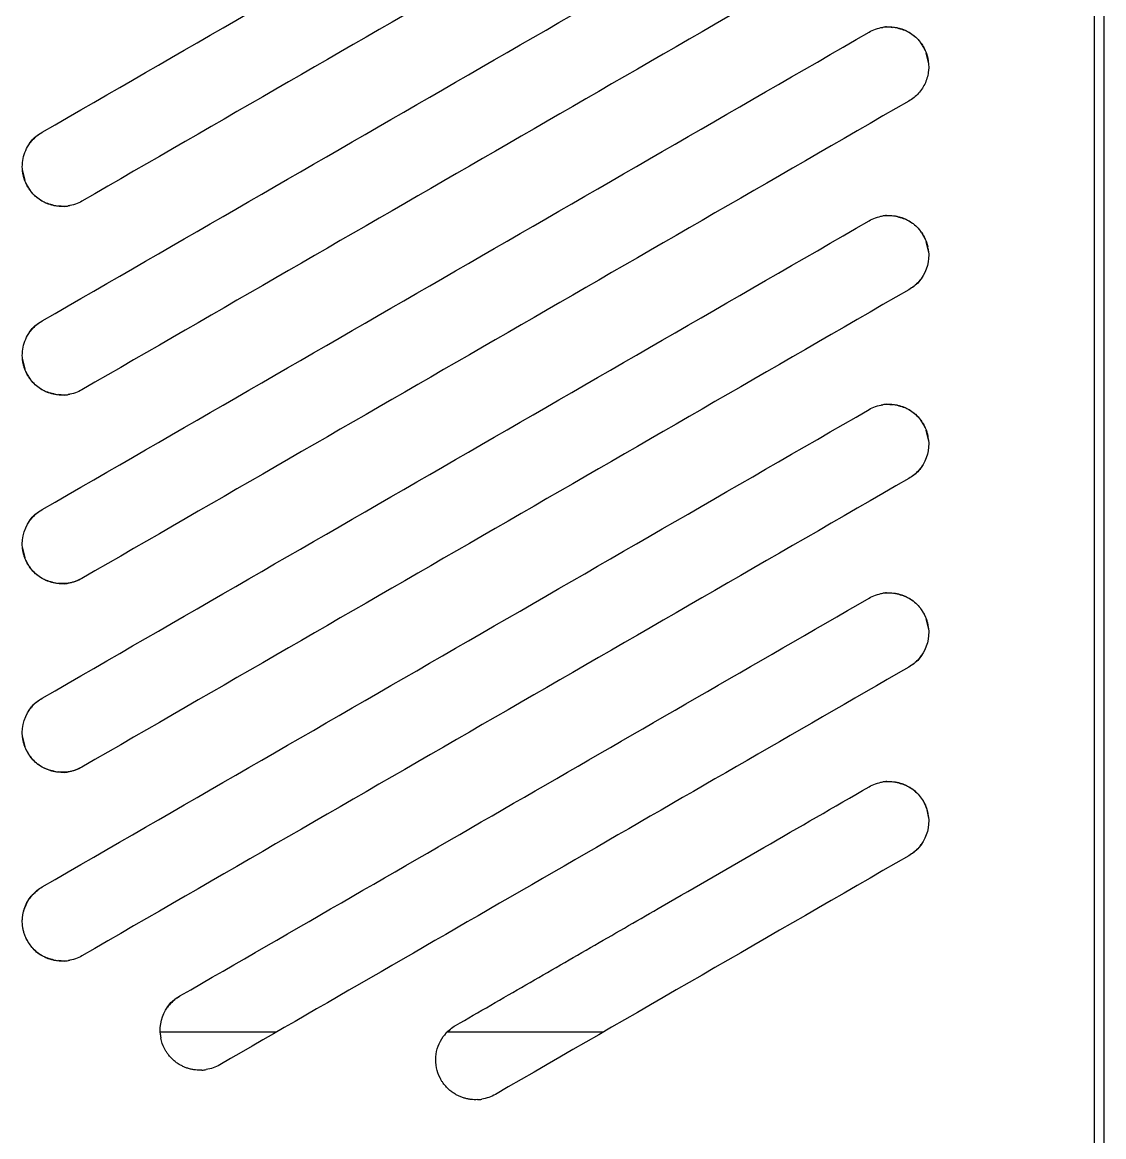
# Model space of a CAD drawing. Header units: millimetres. Extents: x 1677 to 3499, y -182 to 1106.
# Drawn here: x 2076.32 to 2110.3, y 490.44 to 525.46 of the extents above; entities that cross this region are included whole.
import ezdxf

# ---------------------------------------------------------------- set-up
doc = ezdxf.new("R2010")
doc.units = ezdxf.units.MM
doc.linetypes.add('CENTERX2', pattern=[20.32, 12.7, -2.54, 2.54, -2.54])
doc.layers.add('中心线层', color=1, linetype='CENTERX2', lineweight=25)

msp = doc.modelspace()

# ---------------------------------------------------------------- linework, layer by layer
at = {"layer": '中心线层', "color": 7, "linetype": 'Continuous', "lineweight": 25}
for p, q in [((2110.002, 552.11), (2110.002, 438.785)), ((2110.304, 552.11), (2110.304, 439.085)), ((2104.718, 524.5), (2104.803, 524.155)), ((2076.413, 520.489), (2076.328, 520.833)), ((2104.718, 518.572), (2104.802, 518.228)), ((2076.413, 514.561), (2076.328, 514.904)), ((2104.718, 512.642), (2104.802, 512.299)), ((2076.413, 508.633), (2076.328, 508.974)), ((2104.718, 506.715), (2104.802, 506.375)), ((2076.413, 502.705), (2076.329, 503.042)), ((2089.697, 493.728), (2089.824, 493.861)), ((2084.312, 493.728), (2080.664, 493.728)), ((2094.58, 493.728), (2089.68, 493.728))]:
    msp.add_line(p, q, dxfattribs=at)
for points in [[(2076.95, 522.005), (2085.609, 527.005), (2094.269, 532.005), (2102.931, 537.005)], [(2104.181, 534.84), (2095.519, 529.839), (2086.859, 524.839), (2078.2, 519.84)], [(2102.931, 525.149), (2103.064, 525.226), (2103.208, 525.277), (2103.36, 525.301)], [(2076.95, 510.149), (2085.607, 515.147), (2094.268, 520.148), (2102.931, 525.149)], [(2104.181, 522.984), (2095.518, 517.982), (2086.857, 512.982), (2078.2, 507.984)], [(2076.634, 521.746), (2076.724, 521.848), (2076.831, 521.936), (2076.95, 522.005)], [(2078.2, 519.84), (2078.067, 519.763), (2077.922, 519.712), (2077.771, 519.688)], [(2102.931, 519.221), (2103.064, 519.298), (2103.208, 519.349), (2103.36, 519.373)], [(2076.95, 504.221), (2085.606, 509.218), (2094.267, 514.219), (2102.931, 519.221)], [(2104.799, 518.271), (2104.831, 517.965), (2104.747, 517.651), (2104.566, 517.402)], [(2104.496, 517.315), (2104.406, 517.212), (2104.3, 517.125), (2104.181, 517.056)], [(2104.181, 517.056), (2095.517, 512.053), (2086.855, 507.053), (2078.2, 502.056)], [(2076.635, 515.819), (2076.724, 515.921), (2076.831, 516.008), (2076.95, 516.077)], [(2078.2, 513.912), (2078.067, 513.835), (2077.922, 513.784), (2077.771, 513.76)], [(2102.931, 513.291), (2103.064, 513.368), (2103.208, 513.419), (2103.36, 513.443)], [(2076.95, 498.291), (2085.604, 503.287), (2094.265, 508.288), (2102.931, 513.291)], [(2104.799, 512.342), (2104.831, 512.035), (2104.748, 511.722), (2104.566, 511.472)], [(2104.495, 511.384), (2104.406, 511.282), (2104.3, 511.194), (2104.181, 511.126)], [(2104.181, 511.126), (2095.514, 506.122), (2086.853, 501.122), (2078.2, 496.126)], [(2076.636, 509.891), (2076.725, 509.993), (2076.831, 510.08), (2076.95, 510.149)], [(2076.353, 508.803), (2076.279, 509.148), (2076.357, 509.517), (2076.564, 509.802)], [(2078.2, 507.984), (2078.067, 507.907), (2077.922, 507.856), (2077.771, 507.832)], [(2102.931, 507.364), (2103.064, 507.441), (2103.208, 507.492), (2103.36, 507.516)], [(2081.28, 494.864), (2088.491, 499.028), (2095.709, 503.195), (2102.931, 507.364)], [(2104.798, 506.416), (2104.832, 506.11), (2104.748, 505.796), (2104.567, 505.547)], [(2104.494, 505.456), (2104.405, 505.355), (2104.299, 505.268), (2104.181, 505.199)], [(2076.637, 503.965), (2076.726, 504.066), (2076.832, 504.153), (2076.95, 504.221)], [(2076.352, 502.879), (2076.279, 503.223), (2076.358, 503.589), (2076.563, 503.873)], [(2078.2, 502.056), (2078.067, 501.979), (2077.923, 501.928), (2077.771, 501.904)], [(2102.931, 501.436), (2103.064, 501.513), (2103.208, 501.564), (2103.359, 501.588)], [(2104.672, 500.915), (2104.721, 500.819), (2104.757, 500.715), (2104.779, 500.61)], [(2104.798, 500.489), (2104.832, 500.183), (2104.749, 499.869), (2104.567, 499.619)], [(2104.493, 499.527), (2104.404, 499.426), (2104.299, 499.339), (2104.181, 499.271)], [(2104.181, 499.271), (2099.848, 496.77), (2095.517, 494.269), (2091.19, 491.771)], [(2076.639, 498.037), (2076.728, 498.137), (2076.833, 498.223), (2076.95, 498.291)], [(2076.368, 497.532), (2076.407, 497.68), (2076.473, 497.817), (2076.562, 497.941)], [(2078.2, 496.126), (2078.067, 496.049), (2077.923, 495.998), (2077.772, 495.974)], [(2080.971, 494.612), (2081.059, 494.711), (2081.163, 494.797), (2081.28, 494.864)], [(2080.663, 493.643), (2080.629, 493.949), (2080.711, 494.263), (2080.892, 494.514)], [(2089.632, 493.685), (2089.72, 493.784), (2089.824, 493.869), (2089.94, 493.936)], [(2080.791, 493.215), (2080.739, 493.317), (2080.702, 493.426), (2080.679, 493.537)], [(2082.53, 492.699), (2082.397, 492.623), (2082.253, 492.572), (2082.102, 492.548)], [(2091.19, 491.771), (2091.058, 491.695), (2090.913, 491.643), (2090.762, 491.619)]]:
    msp.add_open_spline(points, degree=3, dxfattribs=at)
for points, knots in [([(2076.95, 516.077), (2081.279, 518.577), (2085.609, 521.076), (2094.269, 526.076), (2098.6, 528.577), (2102.931, 531.077)], [0, 0, 0, 0, 5856.684955, 5856.684955, 11713.36991, 11713.36991, 11713.36991, 11713.36991]), ([(2104.181, 528.912), (2099.85, 526.412), (2095.519, 523.911), (2086.859, 518.911), (2082.529, 516.411), (2078.2, 513.912)], [0, 0, 0, 0, 5856.28993, 5856.28993, 11712.57986, 11712.57986, 11712.57986, 11712.57986]), ([(2103.307, 525.288), (2103.312, 525.29), (2103.427, 525.334), (2103.552, 525.317), (2103.671, 525.301)], [0, 0, 0, 0, 599.857415, 11823.731332, 11823.731332, 11823.731332, 11823.731332]), ([(2103.482, 525.314), (2103.462, 525.313), (2103.421, 525.31), (2103.38, 525.304), (2103.36, 525.301)], [0, 0, 0, 0, 5894.907817, 11823.835084, 11823.835084, 11823.835084, 11823.835084]), ([(2103.482, 525.314), (2103.518, 525.315), (2103.59, 525.318), (2103.697, 525.31), (2103.768, 525.298), (2103.803, 525.292)], [0, 0, 0, 0, 5553.407355, 11080.182268, 16622.659638, 16622.659638, 16622.659638, 16622.659638]), ([(2103.768, 525.294), (2103.896, 525.261), (2104.16, 525.192), (2104.491, 524.938), (2104.624, 524.7), (2104.688, 524.586)], [0, 0, 0, 0, 5431.127463, 11215.493188, 16626.209506, 16626.209506, 16626.209506, 16626.209506]), ([(2103.803, 525.292), (2103.838, 525.284), (2103.909, 525.268), (2103.976, 525.243), (2104.01, 525.231)], [0, 0, 0, 0, 5913.345504, 11826.722055, 11826.722055, 11826.722055, 11826.722055]), ([(2104.01, 525.231), (2104.044, 525.217), (2104.113, 525.188), (2104.176, 525.151), (2104.208, 525.132)], [0, 0, 0, 0, 5914.861783, 11828.072214, 11828.072214, 11828.072214, 11828.072214]), ([(2104.208, 525.132), (2104.244, 525.109), (2104.316, 525.063), (2104.38, 525.005), (2104.412, 524.977)], [0, 0, 0, 0, 5914.580053, 11829.453555, 11829.453555, 11829.453555, 11829.453555]), ([(2104.412, 524.977), (2104.438, 524.951), (2104.491, 524.9), (2104.536, 524.842), (2104.558, 524.813)], [0, 0, 0, 0, 5914.651288, 11830.843934, 11830.843934, 11830.843934, 11830.843934]), ([(2104.558, 524.813), (2104.58, 524.783), (2104.623, 524.722), (2104.657, 524.656), (2104.675, 524.623)], [0, 0, 0, 0, 5915.78654, 11831.943857, 11831.943857, 11831.943857, 11831.943857]), ([(2104.675, 524.623), (2104.689, 524.593), (2104.718, 524.531), (2104.752, 524.435), (2104.768, 524.368), (2104.776, 524.335)], [0, 0, 0, 0, 5546.084398, 11077.904, 16633.579731, 16633.579731, 16633.579731, 16633.579731]), ([(2104.776, 524.335), (2104.805, 524.206), (2104.812, 524.072), (2104.786, 523.812), (2104.752, 523.682), (2104.647, 523.442), (2104.574, 523.329), (2104.399, 523.134), (2104.296, 523.05), (2104.181, 522.984)], [0, 0, 0, 0, 5245.263164, 5245.263164, 10490.526327, 10490.526327, 15735.789491, 15735.789491, 20981.052655, 20981.052655, 20981.052655, 20981.052655]), ([(2076.537, 521.614), (2076.54, 521.62), (2076.601, 521.754), (2076.758, 521.883), (2076.913, 521.982), (2076.95, 522.005)], [0, 0, 0, 0, 577.379831, 12613.461965, 16402.823047, 16402.823047, 16402.823047, 16402.823047]), ([(2076.354, 520.655), (2076.316, 520.828), (2076.315, 521.007), (2076.388, 521.352), (2076.461, 521.516), (2076.565, 521.659)], [0, 0, 0, 0, 5833.247237, 5833.247237, 11666.494473, 11666.494473, 11666.494473, 11666.494473]), ([(2076.634, 521.746), (2076.623, 521.732), (2076.598, 521.704), (2076.576, 521.674), (2076.565, 521.659)], [0, 0, 0, 0, 5759.426674, 11667.566023, 11667.566023, 11667.566023, 11667.566023]), ([(2076.456, 520.365), (2076.442, 520.396), (2076.413, 520.458), (2076.378, 520.555), (2076.362, 520.621), (2076.354, 520.655)], [0, 0, 0, 0, 5469.320419, 10924.524892, 16403.466097, 16403.466097, 16403.466097, 16403.466097]), ([(2077.363, 519.695), (2077.235, 519.728), (2076.971, 519.796), (2076.64, 520.051), (2076.507, 520.288), (2076.443, 520.403)], [0, 0, 0, 0, 5358.559895, 11066.286385, 16406.880772, 16406.880772, 16406.880772, 16406.880772]), ([(2076.572, 520.177), (2076.551, 520.207), (2076.508, 520.267), (2076.473, 520.332), (2076.456, 520.365)], [0, 0, 0, 0, 5834.541196, 11669.547762, 11669.547762, 11669.547762, 11669.547762]), ([(2076.719, 520.012), (2076.692, 520.038), (2076.64, 520.089), (2076.595, 520.147), (2076.572, 520.177)], [0, 0, 0, 0, 5834.477748, 11670.650871, 11670.650871, 11670.650871, 11670.650871]), ([(2076.922, 519.857), (2076.886, 519.88), (2076.815, 519.926), (2076.751, 519.983), (2076.719, 520.012)], [0, 0, 0, 0, 5835.750144, 11671.948874, 11671.948874, 11671.948874, 11671.948874]), ([(2077.12, 519.758), (2077.086, 519.772), (2077.018, 519.801), (2076.954, 519.838), (2076.922, 519.857)], [0, 0, 0, 0, 5837.455384, 11673.417386, 11673.417386, 11673.417386, 11673.417386]), ([(2077.328, 519.697), (2077.292, 519.705), (2077.222, 519.721), (2077.154, 519.746), (2077.12, 519.758)], [0, 0, 0, 0, 5837.351029, 11674.781004, 11674.781004, 11674.781004, 11674.781004]), ([(2077.648, 519.675), (2077.613, 519.674), (2077.541, 519.671), (2077.433, 519.679), (2077.363, 519.691), (2077.328, 519.697)], [0, 0, 0, 0, 5483.806022, 10941.330095, 16414.307078, 16414.307078, 16414.307078, 16414.307078]), ([(2077.824, 519.701), (2077.818, 519.699), (2077.704, 519.655), (2077.578, 519.672), (2077.459, 519.688)], [0, 0, 0, 0, 592.100184, 11677.973114, 11677.973114, 11677.973114, 11677.973114]), ([(2077.648, 519.675), (2077.669, 519.676), (2077.71, 519.679), (2077.75, 519.685), (2077.771, 519.688)], [0, 0, 0, 0, 5822.994186, 11677.90456, 11677.90456, 11677.90456, 11677.90456]), ([(2103.307, 519.36), (2103.312, 519.362), (2103.427, 519.406), (2103.552, 519.389), (2103.671, 519.373)], [0, 0, 0, 0, 600.321107, 11834.312712, 11834.312712, 11834.312712, 11834.312712]), ([(2103.482, 519.386), (2103.462, 519.385), (2103.421, 519.382), (2103.38, 519.376), (2103.36, 519.373)], [0, 0, 0, 0, 5902.962044, 11834.416843, 11834.416843, 11834.416843, 11834.416843]), ([(2103.482, 519.386), (2103.518, 519.387), (2103.59, 519.39), (2103.697, 519.382), (2103.768, 519.37), (2103.803, 519.363)], [0, 0, 0, 0, 5557.63406, 11088.668013, 16635.378111, 16635.378111, 16635.378111, 16635.378111]), ([(2103.768, 519.366), (2103.896, 519.333), (2104.159, 519.265), (2104.49, 519.01), (2104.623, 518.773), (2104.688, 518.658)], [0, 0, 0, 0, 5434.336683, 11222.940105, 16638.933287, 16638.933287, 16638.933287, 16638.933287]), ([(2103.803, 519.363), (2103.838, 519.356), (2103.909, 519.34), (2103.976, 519.315), (2104.01, 519.303)], [0, 0, 0, 0, 5918.59648, 11837.306987, 11837.306987, 11837.306987, 11837.306987]), ([(2104.01, 519.303), (2104.044, 519.288), (2104.113, 519.26), (2104.176, 519.223), (2104.208, 519.204)], [0, 0, 0, 0, 5920.062313, 11838.66089, 11838.66089, 11838.66089, 11838.66089]), ([(2104.208, 519.204), (2104.244, 519.181), (2104.316, 519.135), (2104.38, 519.077), (2104.412, 519.049)], [0, 0, 0, 0, 5919.754091, 11840.043321, 11840.043321, 11840.043321, 11840.043321]), ([(2104.412, 519.049), (2104.438, 519.023), (2104.491, 518.972), (2104.536, 518.913), (2104.559, 518.884)], [0, 0, 0, 0, 5919.798815, 11841.437421, 11841.437421, 11841.437421, 11841.437421]), ([(2104.559, 518.884), (2104.58, 518.854), (2104.623, 518.794), (2104.657, 518.728), (2104.674, 518.696)], [0, 0, 0, 0, 5920.971078, 11842.544077, 11842.544077, 11842.544077, 11842.544077]), ([(2104.674, 518.696), (2104.689, 518.665), (2104.718, 518.603), (2104.752, 518.506), (2104.769, 518.439), (2104.777, 518.406)], [0, 0, 0, 0, 5550.14021, 11086.054096, 16646.316118, 16646.316118, 16646.316118, 16646.316118]), ([(2104.799, 518.271), (2104.796, 518.294), (2104.79, 518.339), (2104.781, 518.384), (2104.777, 518.406)], [0, 0, 0, 0, 6047.987417, 11844.629665, 11844.629665, 11844.629665, 11844.629665]), ([(2104.593, 517.447), (2104.591, 517.441), (2104.53, 517.307), (2104.408, 517.215), (2104.292, 517.128)], [0, 0, 0, 0, 542.191038, 11844.539239, 11844.539239, 11844.539239, 11844.539239]), ([(2104.496, 517.315), (2104.508, 517.329), (2104.532, 517.357), (2104.555, 517.387), (2104.566, 517.402)], [0, 0, 0, 0, 5826.881106, 11844.848441, 11844.848441, 11844.848441, 11844.848441]), ([(2076.537, 515.685), (2076.54, 515.691), (2076.601, 515.825), (2076.758, 515.955), (2076.913, 516.053), (2076.95, 516.077)], [0, 0, 0, 0, 575.107226, 12614.501775, 16415.467323, 16415.467323, 16415.467323, 16415.467323]), ([(2076.354, 514.728), (2076.316, 514.901), (2076.316, 515.08), (2076.388, 515.424), (2076.461, 515.588), (2076.564, 515.73)], [0, 0, 0, 0, 5838.514931, 5838.514931, 11677.029863, 11677.029863, 11677.029863, 11677.029863]), ([(2076.635, 515.819), (2076.623, 515.804), (2076.598, 515.776), (2076.576, 515.746), (2076.564, 515.73)], [0, 0, 0, 0, 5772.428644, 11678.090708, 11678.090708, 11678.090708, 11678.090708]), ([(2076.457, 514.436), (2076.442, 514.467), (2076.413, 514.53), (2076.378, 514.628), (2076.362, 514.695), (2076.354, 514.728)], [0, 0, 0, 0, 5473.316018, 10932.52358, 16416.132935, 16416.132935, 16416.132935, 16416.132935]), ([(2077.363, 513.767), (2077.235, 513.8), (2076.972, 513.868), (2076.641, 514.122), (2076.508, 514.359), (2076.443, 514.474)], [0, 0, 0, 0, 5361.376405, 11073.318814, 16419.57631, 16419.57631, 16419.57631, 16419.57631]), ([(2076.571, 514.249), (2076.55, 514.279), (2076.508, 514.339), (2076.474, 514.404), (2076.457, 514.436)], [0, 0, 0, 0, 5839.653734, 11680.100545, 11680.100545, 11680.100545, 11680.100545]), ([(2076.719, 514.083), (2076.693, 514.109), (2076.64, 514.161), (2076.594, 514.22), (2076.571, 514.249)], [0, 0, 0, 0, 5839.518577, 11681.203619, 11681.203619, 11681.203619, 11681.203619]), ([(2076.923, 513.928), (2076.887, 513.952), (2076.815, 513.998), (2076.751, 514.055), (2076.719, 514.083)], [0, 0, 0, 0, 5840.823828, 11682.510484, 11682.510484, 11682.510484, 11682.510484]), ([(2077.12, 513.83), (2077.086, 513.844), (2077.018, 513.873), (2076.954, 513.91), (2076.923, 513.928)], [0, 0, 0, 0, 5842.566899, 11683.979355, 11683.979355, 11683.979355, 11683.979355]), ([(2077.328, 513.769), (2077.292, 513.777), (2077.222, 513.793), (2077.154, 513.818), (2077.12, 513.83)], [0, 0, 0, 0, 5842.549175, 11685.344116, 11685.344116, 11685.344116, 11685.344116]), ([(2077.648, 513.747), (2077.612, 513.745), (2077.541, 513.743), (2077.433, 513.751), (2077.363, 513.763), (2077.328, 513.769)], [0, 0, 0, 0, 5487.993948, 10949.790328, 16427.004001, 16427.004001, 16427.004001, 16427.004001]), ([(2077.824, 513.773), (2077.818, 513.77), (2077.704, 513.727), (2077.579, 513.744), (2077.459, 513.76)], [0, 0, 0, 0, 592.33865, 11688.541576, 11688.541576, 11688.541576, 11688.541576]), ([(2077.648, 513.747), (2077.668, 513.748), (2077.71, 513.751), (2077.75, 513.757), (2077.771, 513.76)], [0, 0, 0, 0, 5830.475741, 11688.470382, 11688.470382, 11688.470382, 11688.470382]), ([(2103.306, 513.43), (2103.312, 513.432), (2103.426, 513.476), (2103.552, 513.459), (2103.671, 513.443)], [0, 0, 0, 0, 600.929445, 11845.002553, 11845.002553, 11845.002553, 11845.002553]), ([(2103.483, 513.456), (2103.462, 513.455), (2103.421, 513.452), (2103.38, 513.446), (2103.36, 513.443)], [0, 0, 0, 0, 5910.535461, 11845.107894, 11845.107894, 11845.107894, 11845.107894]), ([(2103.483, 513.456), (2103.519, 513.457), (2103.59, 513.46), (2103.697, 513.452), (2103.768, 513.44), (2103.803, 513.434)], [0, 0, 0, 0, 5561.88354, 11097.242938, 16648.231621, 16648.231621, 16648.231621, 16648.231621]), ([(2103.767, 513.436), (2103.895, 513.403), (2104.159, 513.335), (2104.489, 513.081), (2104.623, 512.844), (2104.687, 512.729)], [0, 0, 0, 0, 5437.011388, 11229.909057, 16651.788943, 16651.788943, 16651.788943, 16651.788943]), ([(2103.803, 513.434), (2103.838, 513.426), (2103.909, 513.41), (2103.977, 513.385), (2104.011, 513.372)], [0, 0, 0, 0, 5923.884009, 11848.000882, 11848.000882, 11848.000882, 11848.000882]), ([(2104.011, 513.372), (2104.045, 513.358), (2104.113, 513.33), (2104.176, 513.293), (2104.208, 513.274)], [0, 0, 0, 0, 5925.270054, 11849.359499, 11849.359499, 11849.359499, 11849.359499]), ([(2104.208, 513.274), (2104.244, 513.251), (2104.316, 513.205), (2104.38, 513.148), (2104.412, 513.119)], [0, 0, 0, 0, 5924.922382, 11850.741453, 11850.741453, 11850.741453, 11850.741453]), ([(2104.412, 513.119), (2104.438, 513.093), (2104.491, 513.041), (2104.537, 512.983), (2104.559, 512.953)], [0, 0, 0, 0, 5924.908979, 11852.139411, 11852.139411, 11852.139411, 11852.139411]), ([(2104.559, 512.953), (2104.581, 512.923), (2104.623, 512.864), (2104.657, 512.799), (2104.674, 512.767)], [0, 0, 0, 0, 5926.142939, 11853.254842, 11853.254842, 11853.254842, 11853.254842]), ([(2104.674, 512.767), (2104.689, 512.735), (2104.718, 512.673), (2104.753, 512.575), (2104.769, 512.507), (2104.777, 512.474)], [0, 0, 0, 0, 5554.106665, 11094.059688, 16659.1834, 16659.1834, 16659.1834, 16659.1834]), ([(2104.799, 512.342), (2104.796, 512.364), (2104.79, 512.409), (2104.782, 512.452), (2104.777, 512.474)], [0, 0, 0, 0, 6067.274402, 11855.348922, 11855.348922, 11855.348922, 11855.348922]), ([(2104.594, 511.518), (2104.591, 511.512), (2104.53, 511.378), (2104.408, 511.286), (2104.292, 511.198)], [0, 0, 0, 0, 540.43574, 11855.272206, 11855.272206, 11855.272206, 11855.272206]), ([(2104.495, 511.384), (2104.507, 511.398), (2104.532, 511.427), (2104.555, 511.457), (2104.566, 511.472)], [0, 0, 0, 0, 5839.910695, 11855.577803, 11855.577803, 11855.577803, 11855.577803]), ([(2076.536, 509.756), (2076.539, 509.762), (2076.6, 509.896), (2076.757, 510.026), (2076.913, 510.125), (2076.95, 510.149)], [0, 0, 0, 0, 570.821751, 12609.829061, 16428.241258, 16428.241258, 16428.241258, 16428.241258]), ([(2076.636, 509.891), (2076.624, 509.877), (2076.599, 509.848), (2076.576, 509.817), (2076.564, 509.802)], [0, 0, 0, 0, 5781.726914, 11688.72175, 11688.72175, 11688.72175, 11688.72175]), ([(2076.457, 508.507), (2076.442, 508.538), (2076.412, 508.602), (2076.378, 508.701), (2076.361, 508.769), (2076.353, 508.803)], [0, 0, 0, 0, 5477.206999, 10940.319876, 16428.926906, 16428.926906, 16428.926906, 16428.926906]), ([(2077.364, 507.838), (2077.236, 507.871), (2076.973, 507.939), (2076.642, 508.193), (2076.509, 508.429), (2076.444, 508.543)], [0, 0, 0, 0, 5362.733541, 11078.536283, 16432.408805, 16432.408805, 16432.408805, 16432.408805]), ([(2076.57, 508.322), (2076.55, 508.352), (2076.508, 508.411), (2076.474, 508.475), (2076.457, 508.507)], [0, 0, 0, 0, 5844.727063, 11690.761101, 11690.761101, 11690.761101, 11690.761101]), ([(2076.72, 508.155), (2076.693, 508.181), (2076.639, 508.233), (2076.593, 508.293), (2076.57, 508.322)], [0, 0, 0, 0, 5844.456871, 11691.861561, 11691.861561, 11691.861561, 11691.861561]), ([(2076.923, 508), (2076.887, 508.023), (2076.815, 508.069), (2076.752, 508.126), (2076.72, 508.155)], [0, 0, 0, 0, 5845.826123, 11693.180905, 11693.180905, 11693.180905, 11693.180905]), ([(2077.119, 507.902), (2077.085, 507.916), (2077.018, 507.945), (2076.954, 507.982), (2076.923, 508)], [0, 0, 0, 0, 5847.623805, 11694.648078, 11694.648078, 11694.648078, 11694.648078]), ([(2077.328, 507.841), (2077.293, 507.849), (2077.222, 507.865), (2077.153, 507.89), (2077.119, 507.902)], [0, 0, 0, 0, 5847.742257, 11696.013263, 11696.013263, 11696.013263, 11696.013263]), ([(2077.647, 507.818), (2077.611, 507.817), (2077.54, 507.815), (2077.433, 507.822), (2077.363, 507.835), (2077.328, 507.841)], [0, 0, 0, 0, 5492.168885, 10958.316925, 16439.832062, 16439.832062, 16439.832062, 16439.832062]), ([(2078.2, 507.984), (2078.071, 507.923), (2077.836, 507.811), (2077.577, 507.825), (2077.459, 507.832)], [0, 0, 0, 0, 6390.728136, 11698.79784, 11698.79784, 11698.79784, 11698.79784]), ([(2077.647, 507.818), (2077.668, 507.82), (2077.709, 507.823), (2077.75, 507.829), (2077.771, 507.832)], [0, 0, 0, 0, 5837.444553, 11699.141584, 11699.141584, 11699.141584, 11699.141584]), ([(2103.306, 507.504), (2103.312, 507.506), (2103.426, 507.549), (2103.552, 507.533), (2103.671, 507.517)], [0, 0, 0, 0, 601.363663, 11855.790117, 11855.790117, 11855.790117, 11855.790117]), ([(2103.484, 507.53), (2103.463, 507.528), (2103.422, 507.525), (2103.38, 507.519), (2103.36, 507.516)], [0, 0, 0, 0, 5917.494044, 11855.898107, 11855.898107, 11855.898107, 11855.898107]), ([(2103.484, 507.53), (2103.52, 507.531), (2103.591, 507.533), (2103.697, 507.526), (2103.767, 507.513), (2103.803, 507.507)], [0, 0, 0, 0, 5566.113367, 11105.877684, 16661.208871, 16661.208871, 16661.208871, 16661.208871]), ([(2103.767, 507.51), (2103.894, 507.477), (2104.158, 507.409), (2104.488, 507.155), (2104.622, 506.919), (2104.686, 506.805)], [0, 0, 0, 0, 5438.134641, 11235.027657, 16664.762801, 16664.762801, 16664.762801, 16664.762801]), ([(2103.803, 507.507), (2103.838, 507.499), (2103.909, 507.483), (2103.978, 507.458), (2104.012, 507.446)], [0, 0, 0, 0, 5929.159747, 11858.793257, 11858.793257, 11858.793257, 11858.793257]), ([(2104.012, 507.446), (2104.046, 507.432), (2104.113, 507.403), (2104.176, 507.367), (2104.208, 507.348)], [0, 0, 0, 0, 5930.412344, 11860.15817, 11860.15817, 11860.15817, 11860.15817]), ([(2104.208, 507.348), (2104.244, 507.325), (2104.315, 507.279), (2104.379, 507.222), (2104.411, 507.194)], [0, 0, 0, 0, 5929.999883, 11861.537284, 11861.537284, 11861.537284, 11861.537284]), ([(2104.411, 507.194), (2104.438, 507.167), (2104.492, 507.115), (2104.538, 507.055), (2104.561, 507.025)], [0, 0, 0, 0, 5929.88827, 11862.939055, 11862.939055, 11862.939055, 11862.939055]), ([(2104.561, 507.025), (2104.581, 506.996), (2104.623, 506.937), (2104.657, 506.873), (2104.673, 506.841)], [0, 0, 0, 0, 5931.250793, 11864.067147, 11864.067147, 11864.067147, 11864.067147]), ([(2104.673, 506.841), (2104.688, 506.81), (2104.718, 506.746), (2104.753, 506.646), (2104.77, 506.578), (2104.778, 506.544)], [0, 0, 0, 0, 5557.904932, 11101.774264, 16672.167808, 16672.167808, 16672.167808, 16672.167808]), ([(2104.798, 506.416), (2104.796, 506.438), (2104.791, 506.481), (2104.782, 506.523), (2104.778, 506.544)], [0, 0, 0, 0, 6084.411454, 11866.169946, 11866.169946, 11866.169946, 11866.169946]), ([(2104.594, 505.592), (2104.592, 505.586), (2104.531, 505.452), (2104.409, 505.36), (2104.293, 505.272)], [0, 0, 0, 0, 537.22178, 11866.104598, 11866.104598, 11866.104598, 11866.104598]), ([(2104.494, 505.456), (2104.507, 505.471), (2104.532, 505.5), (2104.555, 505.531), (2104.567, 505.547)], [0, 0, 0, 0, 5849.998051, 11866.404444, 11866.404444, 11866.404444, 11866.404444]), ([(2104.181, 505.199), (2100.569, 503.114), (2096.959, 501.03), (2089.742, 496.863), (2086.135, 494.781), (2082.53, 492.699)], [0, 0, 0, 0, 5886.886051, 5886.886051, 11773.772103, 11773.772103, 11773.772103, 11773.772103]), ([(2076.535, 503.827), (2076.538, 503.833), (2076.598, 503.967), (2076.756, 504.098), (2076.912, 504.197), (2076.95, 504.221)], [0, 0, 0, 0, 564.077764, 12597.130285, 16441.143714, 16441.143714, 16441.143714, 16441.143714]), ([(2076.637, 503.965), (2076.624, 503.95), (2076.599, 503.92), (2076.575, 503.889), (2076.563, 503.873)], [0, 0, 0, 0, 5788.502332, 11699.458315, 11699.458315, 11699.458315, 11699.458315]), ([(2076.458, 502.577), (2076.443, 502.609), (2076.412, 502.674), (2076.377, 502.775), (2076.36, 502.845), (2076.352, 502.879)], [0, 0, 0, 0, 5480.915395, 10947.765629, 16441.84559, 16441.84559, 16441.84559, 16441.84559]), ([(2077.365, 501.91), (2077.238, 501.943), (2076.975, 502.01), (2076.644, 502.263), (2076.51, 502.498), (2076.446, 502.612)], [0, 0, 0, 0, 5361.671517, 11080.796093, 16445.38068, 16445.38068, 16445.38068, 16445.38068]), ([(2076.569, 502.397), (2076.548, 502.425), (2076.508, 502.483), (2076.475, 502.545), (2076.458, 502.577)], [0, 0, 0, 0, 5849.729782, 11701.529131, 11701.529131, 11701.529131, 11701.529131]), ([(2076.721, 502.225), (2076.694, 502.252), (2076.639, 502.306), (2076.592, 502.366), (2076.569, 502.397)], [0, 0, 0, 0, 5849.20544, 11702.623215, 11702.623215, 11702.623215, 11702.623215]), ([(2076.923, 502.072), (2076.887, 502.095), (2076.816, 502.141), (2076.753, 502.197), (2076.721, 502.225)], [0, 0, 0, 0, 5850.701342, 11703.960614, 11703.960614, 11703.960614, 11703.960614]), ([(2077.118, 501.975), (2077.084, 501.989), (2077.017, 502.017), (2076.954, 502.053), (2076.923, 502.072)], [0, 0, 0, 0, 5852.575888, 11705.42293, 11705.42293, 11705.42293, 11705.42293]), ([(2077.329, 501.913), (2077.293, 501.921), (2077.221, 501.937), (2077.153, 501.962), (2077.118, 501.975)], [0, 0, 0, 0, 5852.89777, 11706.787806, 11706.787806, 11706.787806, 11706.787806]), ([(2077.645, 501.89), (2077.61, 501.889), (2077.539, 501.887), (2077.433, 501.894), (2077.364, 501.907), (2077.329, 501.913)], [0, 0, 0, 0, 5496.295862, 10966.891963, 16452.790914, 16452.790914, 16452.790914, 16452.790914]), ([(2078.2, 502.056), (2078.072, 501.995), (2077.837, 501.883), (2077.577, 501.897), (2077.459, 501.903)], [0, 0, 0, 0, 6388.90499, 11709.582001, 11709.582001, 11709.582001, 11709.582001]), ([(2077.645, 501.89), (2077.666, 501.892), (2077.709, 501.895), (2077.75, 501.901), (2077.771, 501.904)], [0, 0, 0, 0, 5843.960178, 11709.91705, 11709.91705, 11709.91705, 11709.91705]), ([(2103.305, 501.575), (2103.311, 501.578), (2103.425, 501.621), (2103.551, 501.604), (2103.671, 501.589)], [0, 0, 0, 0, 601.630246, 11866.684552, 11866.684552, 11866.684552, 11866.684552]), ([(2103.486, 501.602), (2103.465, 501.6), (2103.422, 501.597), (2103.38, 501.591), (2103.359, 501.588)], [0, 0, 0, 0, 5923.972833, 11866.79732, 11866.79732, 11866.79732, 11866.79732]), ([(2103.486, 501.602), (2103.521, 501.603), (2103.592, 501.605), (2103.698, 501.598), (2103.767, 501.585), (2103.802, 501.579)], [0, 0, 0, 0, 5570.291697, 11114.562469, 16674.322698, 16674.322698, 16674.322698, 16674.322698]), ([(2103.766, 501.582), (2103.894, 501.549), (2104.158, 501.482), (2104.485, 501.22), (2104.728, 500.867), (2104.777, 500.59), (2104.802, 500.451)], [0, 0, 0, 0, 4996.553788, 10327.351181, 15675.675326, 21050.08877, 21050.08877, 21050.08877, 21050.08877]), ([(2103.802, 501.579), (2103.838, 501.571), (2103.91, 501.555), (2103.979, 501.53), (2104.013, 501.517)], [0, 0, 0, 0, 5934.395222, 11869.693573, 11869.693573, 11869.693573, 11869.693573]), ([(2104.013, 501.517), (2104.047, 501.503), (2104.114, 501.475), (2104.176, 501.438), (2104.208, 501.42)], [0, 0, 0, 0, 5935.442114, 11871.067043, 11871.067043, 11871.067043, 11871.067043]), ([(2089.94, 493.936), (2090.677, 494.362), (2092.135, 495.204), (2094.3, 496.453), (2096.792, 497.892), (2099.664, 499.55), (2101.83, 500.801), (2102.931, 501.436)], [0, 0, 0, 0, 4378.365284, 8664.209496, 12857.741648, 19179.909148, 25715.468839, 25715.468839, 25715.468839, 25715.468839]), ([(2104.208, 501.42), (2104.243, 501.397), (2104.315, 501.351), (2104.378, 501.295), (2104.41, 501.266)], [0, 0, 0, 0, 5934.93153, 11872.440245, 11872.440245, 11872.440245, 11872.440245]), ([(2104.41, 501.266), (2104.437, 501.24), (2104.492, 501.186), (2104.539, 501.125), (2104.563, 501.094)], [0, 0, 0, 0, 5934.643409, 11873.845489, 11873.845489, 11873.845489, 11873.845489]), ([(2104.563, 501.094), (2104.583, 501.066), (2104.623, 501.008), (2104.656, 500.946), (2104.672, 500.915)], [0, 0, 0, 0, 5936.266085, 11874.992426, 11874.992426, 11874.992426, 11874.992426]), ([(2104.798, 500.489), (2104.796, 500.51), (2104.791, 500.551), (2104.783, 500.591), (2104.779, 500.61)], [0, 0, 0, 0, 6096.934701, 11877.104005, 11877.104005, 11877.104005, 11877.104005]), ([(2104.596, 499.666), (2104.593, 499.66), (2104.532, 499.526), (2104.41, 499.433), (2104.294, 499.345)], [0, 0, 0, 0, 531.938083, 11877.046496, 11877.046496, 11877.046496, 11877.046496]), ([(2104.493, 499.527), (2104.506, 499.541), (2104.532, 499.571), (2104.555, 499.603), (2104.567, 499.619)], [0, 0, 0, 0, 5857.597936, 11877.337592, 11877.337592, 11877.337592, 11877.337592]), ([(2076.367, 497.528), (2076.415, 497.663), (2076.515, 497.939), (2076.738, 498.13), (2076.852, 498.228)], [0, 0, 0, 0, 5709.888739, 11709.678419, 11709.678419, 11709.678419, 11709.678419]), ([(2076.639, 498.037), (2076.626, 498.022), (2076.599, 497.991), (2076.575, 497.958), (2076.562, 497.941)], [0, 0, 0, 0, 5793.346035, 11710.302812, 11710.302812, 11710.302812, 11710.302812]), ([(2076.46, 496.644), (2076.443, 496.678), (2076.411, 496.747), (2076.374, 496.855), (2076.347, 496.966), (2076.329, 497.084), (2076.322, 497.21), (2076.329, 497.329), (2076.344, 497.436), (2076.36, 497.5), (2076.368, 497.532)], [0, 0, 0, 0, 4840.917733, 9674.351001, 14535.023304, 19446.957916, 24992.406568, 30517.078107, 34671.222134, 38872.858329, 38872.858329, 38872.858329, 38872.858329]), ([(2077.367, 495.98), (2077.24, 496.012), (2076.978, 496.079), (2076.649, 496.328), (2076.515, 496.561), (2076.451, 496.672)], [0, 0, 0, 0, 5380.598866, 11129.287693, 16458.508347, 16458.508347, 16458.508347, 16458.508347]), ([(2076.566, 496.47), (2076.546, 496.498), (2076.507, 496.554), (2076.476, 496.614), (2076.46, 496.644)], [0, 0, 0, 0, 5854.63832, 11712.407361, 11712.407361, 11712.407361, 11712.407361]), ([(2076.723, 496.294), (2076.695, 496.321), (2076.638, 496.376), (2076.59, 496.439), (2076.566, 496.47)], [0, 0, 0, 0, 5853.599521, 11713.489521, 11713.489521, 11713.489521, 11713.489521]), ([(2076.923, 496.142), (2076.888, 496.164), (2076.817, 496.21), (2076.754, 496.266), (2076.723, 496.294)], [0, 0, 0, 0, 5855.420116, 11714.853339, 11714.853339, 11714.853339, 11714.853339]), ([(2077.117, 496.045), (2077.083, 496.059), (2077.017, 496.087), (2076.954, 496.123), (2076.923, 496.142)], [0, 0, 0, 0, 5857.388536, 11716.306393, 11716.306393, 11716.306393, 11716.306393]), ([(2077.33, 495.982), (2077.294, 495.991), (2077.221, 496.007), (2077.151, 496.032), (2077.117, 496.045)], [0, 0, 0, 0, 5857.993293, 11717.670669, 11717.670669, 11717.670669, 11717.670669]), ([(2077.643, 495.96), (2077.608, 495.959), (2077.538, 495.957), (2077.433, 495.964), (2077.364, 495.976), (2077.33, 495.982)], [0, 0, 0, 0, 5500.343037, 10975.503963, 16465.884266, 16465.884266, 16465.884266, 16465.884266]), ([(2077.83, 495.988), (2077.823, 495.985), (2077.707, 495.941), (2077.58, 495.958), (2077.46, 495.973)], [0, 0, 0, 0, 698.71806, 11720.894415, 11720.894415, 11720.894415, 11720.894415]), ([(2077.643, 495.96), (2077.664, 495.962), (2077.708, 495.964), (2077.75, 495.971), (2077.772, 495.974)], [0, 0, 0, 0, 5850.095934, 11720.79893, 11720.79893, 11720.79893, 11720.79893]), ([(2080.863, 494.466), (2080.865, 494.472), (2080.925, 494.607), (2081.084, 494.74), (2081.241, 494.84), (2081.28, 494.864)], [0, 0, 0, 0, 548.49117, 12584.259893, 16498.386581, 16498.386581, 16498.386581, 16498.386581]), ([(2080.971, 494.612), (2080.957, 494.597), (2080.93, 494.565), (2080.904, 494.531), (2080.892, 494.514)], [0, 0, 0, 0, 5809.114294, 11742.955846, 11742.955846, 11742.955846, 11742.955846]), ([(2080.663, 493.643), (2080.665, 493.624), (2080.669, 493.589), (2080.676, 493.554), (2080.679, 493.537)], [0, 0, 0, 0, 6122.982684, 11743.196946, 11743.196946, 11743.196946, 11743.196946]), ([(2089.452, 492.286), (2089.348, 492.49), (2089.302, 492.723), (2089.328, 493.063), (2089.352, 493.176), (2089.431, 493.39), (2089.484, 493.492), (2089.552, 493.585)], [0, 0, 0, 0, 8285.320425, 8285.320425, 12427.980637, 12427.980637, 16570.640849, 16570.640849, 16570.640849, 16570.640849]), ([(2089.632, 493.685), (2089.618, 493.669), (2089.59, 493.637), (2089.564, 493.602), (2089.552, 493.585)], [0, 0, 0, 0, 5835.836156, 11797.370375, 11797.370375, 11797.370375, 11797.370375]), ([(2080.894, 493.048), (2080.875, 493.074), (2080.837, 493.128), (2080.806, 493.186), (2080.791, 493.215)], [0, 0, 0, 0, 5870.596158, 11745.086185, 11745.086185, 11745.086185, 11745.086185]), ([(2081.055, 492.866), (2081.026, 492.894), (2080.967, 492.951), (2080.918, 493.015), (2080.894, 493.048)], [0, 0, 0, 0, 5869.084425, 11746.158318, 11746.158318, 11746.158318, 11746.158318]), ([(2081.253, 492.715), (2081.218, 492.738), (2081.148, 492.783), (2081.086, 492.838), (2081.055, 492.866)], [0, 0, 0, 0, 5871.121726, 11747.544944, 11747.544944, 11747.544944, 11747.544944]), ([(2081.446, 492.619), (2081.412, 492.633), (2081.346, 492.661), (2081.284, 492.697), (2081.253, 492.715)], [0, 0, 0, 0, 5873.158518, 11748.988654, 11748.988654, 11748.988654, 11748.988654]), ([(2081.661, 492.556), (2081.624, 492.564), (2081.551, 492.58), (2081.481, 492.606), (2081.446, 492.619)], [0, 0, 0, 0, 5874.001086, 11750.353348, 11750.353348, 11750.353348, 11750.353348]), ([(2081.971, 492.534), (2081.936, 492.533), (2081.867, 492.531), (2081.763, 492.538), (2081.695, 492.55), (2081.661, 492.556)], [0, 0, 0, 0, 5514.8149, 11004.877021, 16510.139138, 16510.139138, 16510.139138, 16510.139138]), ([(2081.971, 492.534), (2081.993, 492.535), (2082.037, 492.538), (2082.08, 492.544), (2082.102, 492.548)], [0, 0, 0, 0, 5866.58133, 11753.479474, 11753.479474, 11753.479474, 11753.479474]), ([(2089.553, 492.121), (2089.534, 492.147), (2089.497, 492.2), (2089.467, 492.258), (2089.452, 492.286)], [0, 0, 0, 0, 5897.678629, 11799.515361, 11799.515361, 11799.515361, 11799.515361]), ([(2089.716, 491.937), (2089.686, 491.965), (2089.627, 492.023), (2089.578, 492.088), (2089.553, 492.121)], [0, 0, 0, 0, 5895.967489, 11800.584929, 11800.584929, 11800.584929, 11800.584929]), ([(2089.914, 491.787), (2089.879, 491.81), (2089.809, 491.855), (2089.747, 491.909), (2089.716, 491.937)], [0, 0, 0, 0, 5898.120012, 11801.980272, 11801.980272, 11801.980272, 11801.980272]), ([(2090.105, 491.691), (2090.072, 491.705), (2090.006, 491.733), (2089.945, 491.769), (2089.914, 491.787)], [0, 0, 0, 0, 5900.181097, 11803.421629, 11803.421629, 11803.421629, 11803.421629]), ([(2090.321, 491.628), (2090.285, 491.636), (2090.211, 491.652), (2090.141, 491.678), (2090.105, 491.691)], [0, 0, 0, 0, 5901.101955, 11804.787265, 11804.787265, 11804.787265, 11804.787265]), ([(2090.631, 491.605), (2090.596, 491.604), (2090.527, 491.602), (2090.423, 491.61), (2090.355, 491.622), (2090.321, 491.628)], [0, 0, 0, 0, 5539.879719, 11055.06142, 16585.494141, 16585.494141, 16585.494141, 16585.494141]), ([(2090.631, 491.605), (2090.653, 491.607), (2090.697, 491.61), (2090.74, 491.616), (2090.762, 491.619)], [0, 0, 0, 0, 5893.785964, 11807.91336, 11807.91336, 11807.91336, 11807.91336])]:
    msp.add_open_spline(points, degree=3, knots=knots, dxfattribs=at)

doc.saveas('drawing.dxf')
